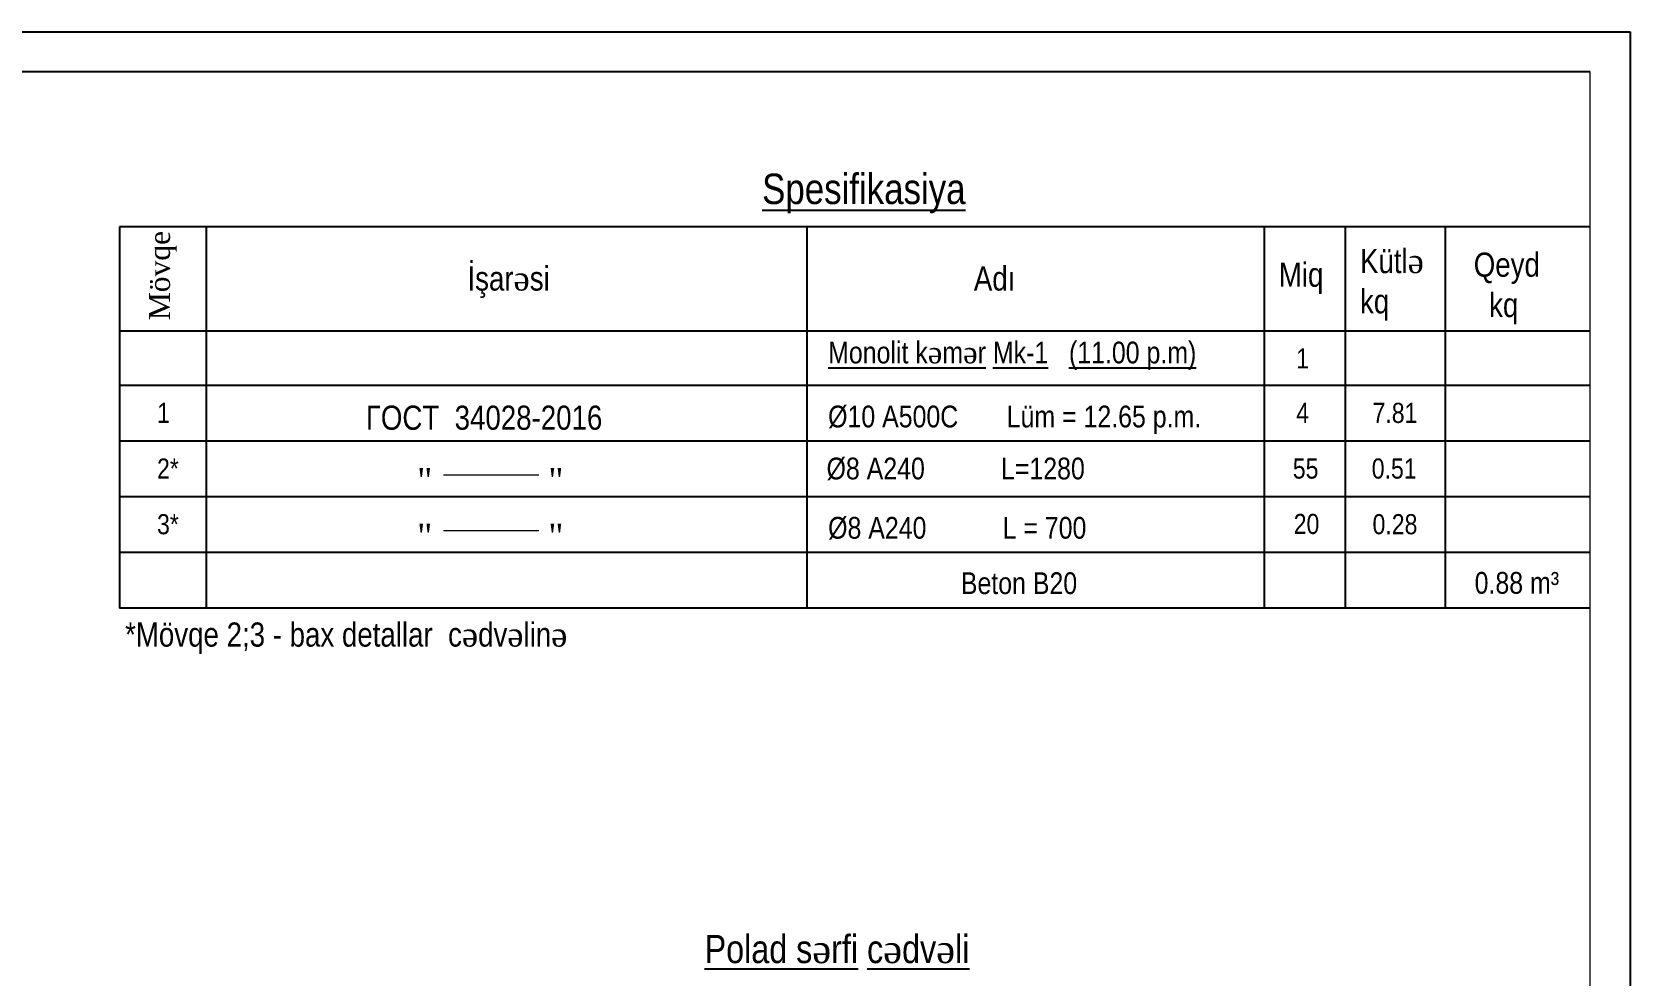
# Model space of a CAD drawing. Header units: millimetres. Extents: x 806395 to 2097197, y -233789 to 193681.
# Drawn here: x 2076196 to 2097197, y -216522 to -204116 of the extents above; entities that cross this region are included whole.
import ezdxf

# ---------------------------------------------------------------- set-up
doc = ezdxf.new("R2010")
doc.units = ezdxf.units.MM
doc.layers.add('Ölçülər', color=80, linetype='Continuous', lineweight=9)
doc.layers.add('Х - диварлар.', color=31, linetype='Continuous', lineweight=25)
doc.styles.get("Standard").update_dxf_attribs({"font": 'times.ttf'})
doc.styles.add('style6', font='ARIALN.TTF', dxfattribs={"height": 300})
doc.styles.add('Times New Roman', font='times.ttf')

# ---------------------------------------------------------------- blocks, each defined once
blk = doc.blocks.new('ntnntyht')
at = {"lineweight": 25}
for p, q in [((1961564, -20955), (2003567, -20955)), ((2003567, -20955), (2003567, -50629))]:
    blk.add_line(p, q, dxfattribs=at)
at = {"lineweight": 25, "ltscale": 15}
blk.add_line((2003045, -21477), (1963653, -21477), dxfattribs=at)
at = {"lineweight": 5, "ltscale": 15}
blk.add_line((2003045, -50106), (2003045, -21477), dxfattribs=at)

msp = doc.modelspace()

# ---------------------------------------------------------------- linework, layer by layer
at = {"color": 7, "lineweight": 25, "ltscale": 0.5}
for p, q in [((2096674.374, -208047.05), (2077345.595, -208047.05)), ((2096674.374, -208763.415), (2077345.595, -208763.415)), ((2096674.374, -208763.415), (2077345.595, -208763.415)), ((2096674.374, -209494.696), (2077345.595, -209494.696)), ((2096674.374, -210225.978), (2077345.595, -210225.978)), ((2096674.374, -210225.978), (2077345.595, -210225.978)), ((2096674.374, -210957.259), (2077345.595, -210957.259)), ((2096674.374, -211688.54), (2077345.595, -211688.54)), ((2096674.374, -211688.54), (2077345.595, -211688.54))]:
    msp.add_line(p, q, dxfattribs=at)
at = {"color": 7, "lineweight": 15, "ltscale": 15}
for p, q in [((2081602.264, -209934.806), (2082856.093, -209934.806)), ((2081602.264, -210666.087), (2082856.093, -210666.087))]:
    msp.add_line(p, q, dxfattribs=at)
at = {"layer": 'Ölçülər', "color": 7, "lineweight": 25}
msp.add_line((2077345.595, -206675.898), (2077345.595, -211688.54), dxfattribs=at)
at = {"layer": 'Х - диварлар.', "color": 7, "lineweight": 25}
for p, q in [((2096674.374, -206675.898), (2077345.595, -206675.898)), ((2078483.885, -206675.898), (2078483.885, -211688.54)), ((2086379.714, -206675.898), (2086379.714, -211688.54)), ((2092387.468, -206675.898), (2092387.468, -211688.54)), ((2093451.546, -206675.898), (2093451.546, -211688.54)), ((2094769.529, -206675.898), (2094769.529, -211688.54)), ((2078483.885, -211679.259), (2078483.885, -211688.54)), ((2086379.714, -211679.259), (2086379.714, -211688.54)), ((2092387.468, -211679.259), (2092387.468, -211688.54)), ((2093451.546, -211679.259), (2093451.546, -211688.54))]:
    msp.add_line(p, q, dxfattribs=at)

# ---------------------------------------------------------------- block references
at = {"color": 3, "xscale": 0.9999482669425764, "yscale": 0.9999482669425764, "zscale": 0.9999482669425764}
msp.add_blockref('ntnntyht', (93733.084, -183162.666), dxfattribs=at)

# ---------------------------------------------------------------- texts
at = {"color": 0, "lineweight": 0, "style": 'Times New Roman'}
for p in [(2081258.329, -210170.897), (2082982.005, -210170.897), (2081258.329, -210902.178), (2082982.005, -210902.178)]:
    msp.add_text('"', height=323.744, dxfattribs=at).set_placement(p)
at = {"color": 7, "lineweight": -2, "ltscale": 30, "insert": (2085791.258, -205977.808), "char_height": 399.91949, "width": 17871.72423, "attachment_point": 1}
msp.add_mtext('{\\fArial Narrow|b0|i0|c238|p34;\\LSpesifikasiya}', dxfattribs=at)
at = {"lineweight": 9, "insert": (2080587.068, -209026.219), "char_height": 317.39642, "width": 7443.37725, "attachment_point": 1, "style": 'style6'}
msp.add_mtext('ГОСТ  34028-2016 ', dxfattribs=at)
at = {"color": 7, "lineweight": 0, "insert": (2077420.15, -211875.722), "char_height": 317.396417, "width": 17342.0983, "attachment_point": 1, "style": 'style6'}
msp.add_mtext('\\pxt22.667;*{\\fArial Narrow|b0|i0|c238|p34;Mövqe }2;3{\\fArial Narrow|b0|i0|c238|p34; - bax detallar  c\\fTimes New Roman|b0|i0|c238|p18;ə\\fArial Narrow|b0|i0|c238|p34;dv\\fTimes New Roman|b0|i0|c238|p18;ə\\fArial Narrow|b0|i0|c238|p34;lin\\fTimes New Roman|b0|i0|c238|p18;ə} ', dxfattribs=at)
at = {"color": 7, "lineweight": -2, "ltscale": 30, "insert": (2085036.081, -215981.794), "char_height": 370.295807, "width": 17871.72361, "attachment_point": 1, "style": 'style6'}
msp.add_mtext('{\\fArial Narrow|b0|i0|c238|p34;\\LPolad s\\fTimes New Roman|b0|i0|c238|p18;ə\\fArial Narrow|b0|i0|c238|p34;rfi c\\fTimes New Roman|b0|i0|c238|p18;ə\\fArial Narrow|b0|i0|c238|p34;dv\\fTimes New Roman|b0|i0|c238|p18;ə\\fArial Narrow|b0|i0|c238|p34;li}', dxfattribs=at)
at = {"layer": 'Х - диварлар.', "color": 7, "insert": (2077735.726, -207904.586), "char_height": 274.2305, "width": 2891.64729, "attachment_point": 1, "rotation": 90, "style": 'Times New Roman'}
msp.add_mtext('{\\fTimes New Roman|b0|i0|c238|p18;Mövqe}', dxfattribs=at)
at = {"layer": 'Х - диварлар.', "color": 7, "attachment_point": 1, "style": 'style6'}
for s, insert, char_height, width in [('{\\fArial Narrow|b0|i0|c238|p34;Kütl\\fTimes New Roman|b0|i0|c238|p18;ə} \\Pkq', (2093648.07, -206967.75), 317.39642, 1335.95485), ('{\\fArial Narrow|b0|i0|c238|p34;Qeyd\\P  kq}', (2095142.718, -207015.672), 317.39642, 2891.64729), ('{\\fArial Narrow|b0|i0|c238|p34;İşar\\fTimes New Roman|b0|i0|c238|p18;ə\\fArial Narrow|b0|i0|c238|p34;si}', (2081918.92, -207196.911), 317.396417, 2891.64729), ('{\\fArial Narrow|b0|i0|c238|p34;Adı}', (2088573.918, -207197.31), 317.39642, 2891.64729), ('{\\fArial Narrow|b0|i0|c238|p34;M}iq', (2092580.963, -207147.24), 317.39642, 2891.64729), ('{\\LMonolit k\\fTimes New Roman|b0|i0|c0|p18;ə\\fArial Narrow|b0|i0|c238|p34;m\\fTimes New Roman|b0|i0|c0|p18;ə\\fArial Narrow|b0|i0|c238|p34;r Mk-\\fArial Narrow|b0|i0|c204|p34;1\\fArial Narrow|b0|i0|c238|p34; \\fArial Narrow|b0|i0|c204|p34;  (11.00\\fArial Narrow|b0|i0|c238|p34; p.m\\fArial Narrow|b0|i0|c204|p34;)}', (2086658.877, -208185.744), 285.656775, 8680.83365), ('1', (2092809.95, -208273.21), 264.497, 5600.54083), ('1', (2077840.027, -208989.575), 264.497, 5600.54083), ('{\\fArial Narrow|b0|i0|c238|p34;%%C10} {\\fArial Narrow|b0|i0|c238|p34;A500C       Lüm = }1{\\fArial Narrow|b0|i0|c238|p34;2.65 p.m.}', (2086658.877, -209026.608), 285.656775, 8680.83365), ('4', (2092809.95, -208989.575), 264.497, 5600.54083), ('{\\fArial Narrow|b0|i0|c238|p34;7.81}', (2093813.051, -208989.575), 264.49701, 5600.54083), ('2*', (2077840.027, -209720.856), 264.497, 5600.54083), ('{\\fArial Narrow|b0|i0|c186|p34;%%C8} {\\fArial Narrow|b0|i0|c186|p34;A\\fArial Narrow|b0|i0|c238|p34;240\\fArial Narrow|b0|i0|c186|p34;         \\fArial Narrow|b0|i0|c238|p34;  L=1}280', (2086638.183, -209709.824), 285.656775, 5600.54083), ('55', (2092765.117, -209720.856), 264.497, 5600.54083), ('0.51', (2093802.486, -209720.856), 264.497, 5600.54083), ('3*', (2077840.027, -210452.137), 264.497, 5600.54083), ('{\\fArial Narrow|b0|i0|c238|p34;%%C}8 {\\fArial Narrow|b0|i0|c238|p34;A}24{\\fArial Narrow|b0|i0|c238|p34;0}  {\\fArial Narrow|b0|i0|c238|p34;      }  {\\fArial Narrow|b0|i0|c238|p34; L = }700', (2086658.877, -210489.171), 285.656775, 8680.83365), ('{\\fArial Narrow|b0|i0|c238|p34;20}', (2092776.783, -210448.822), 264.49701, 5600.54083), ('0.28', (2093813.051, -210452.137), 264.497, 5600.54083), ('{\\fArial Narrow|b0|i0|c238|p34;Beton B}20', (2088402.995, -211216.669), 285.65678, 5600.54083), ('0.{\\fArial Narrow|b0|i0|c238|p34;88 m³}', (2095154.79, -211212.307), 285.65678, 5600.54083)]:
    msp.add_mtext(s, dxfattribs=dict(at, insert=insert, char_height=char_height, width=width))

doc.saveas('drawing.dxf')
